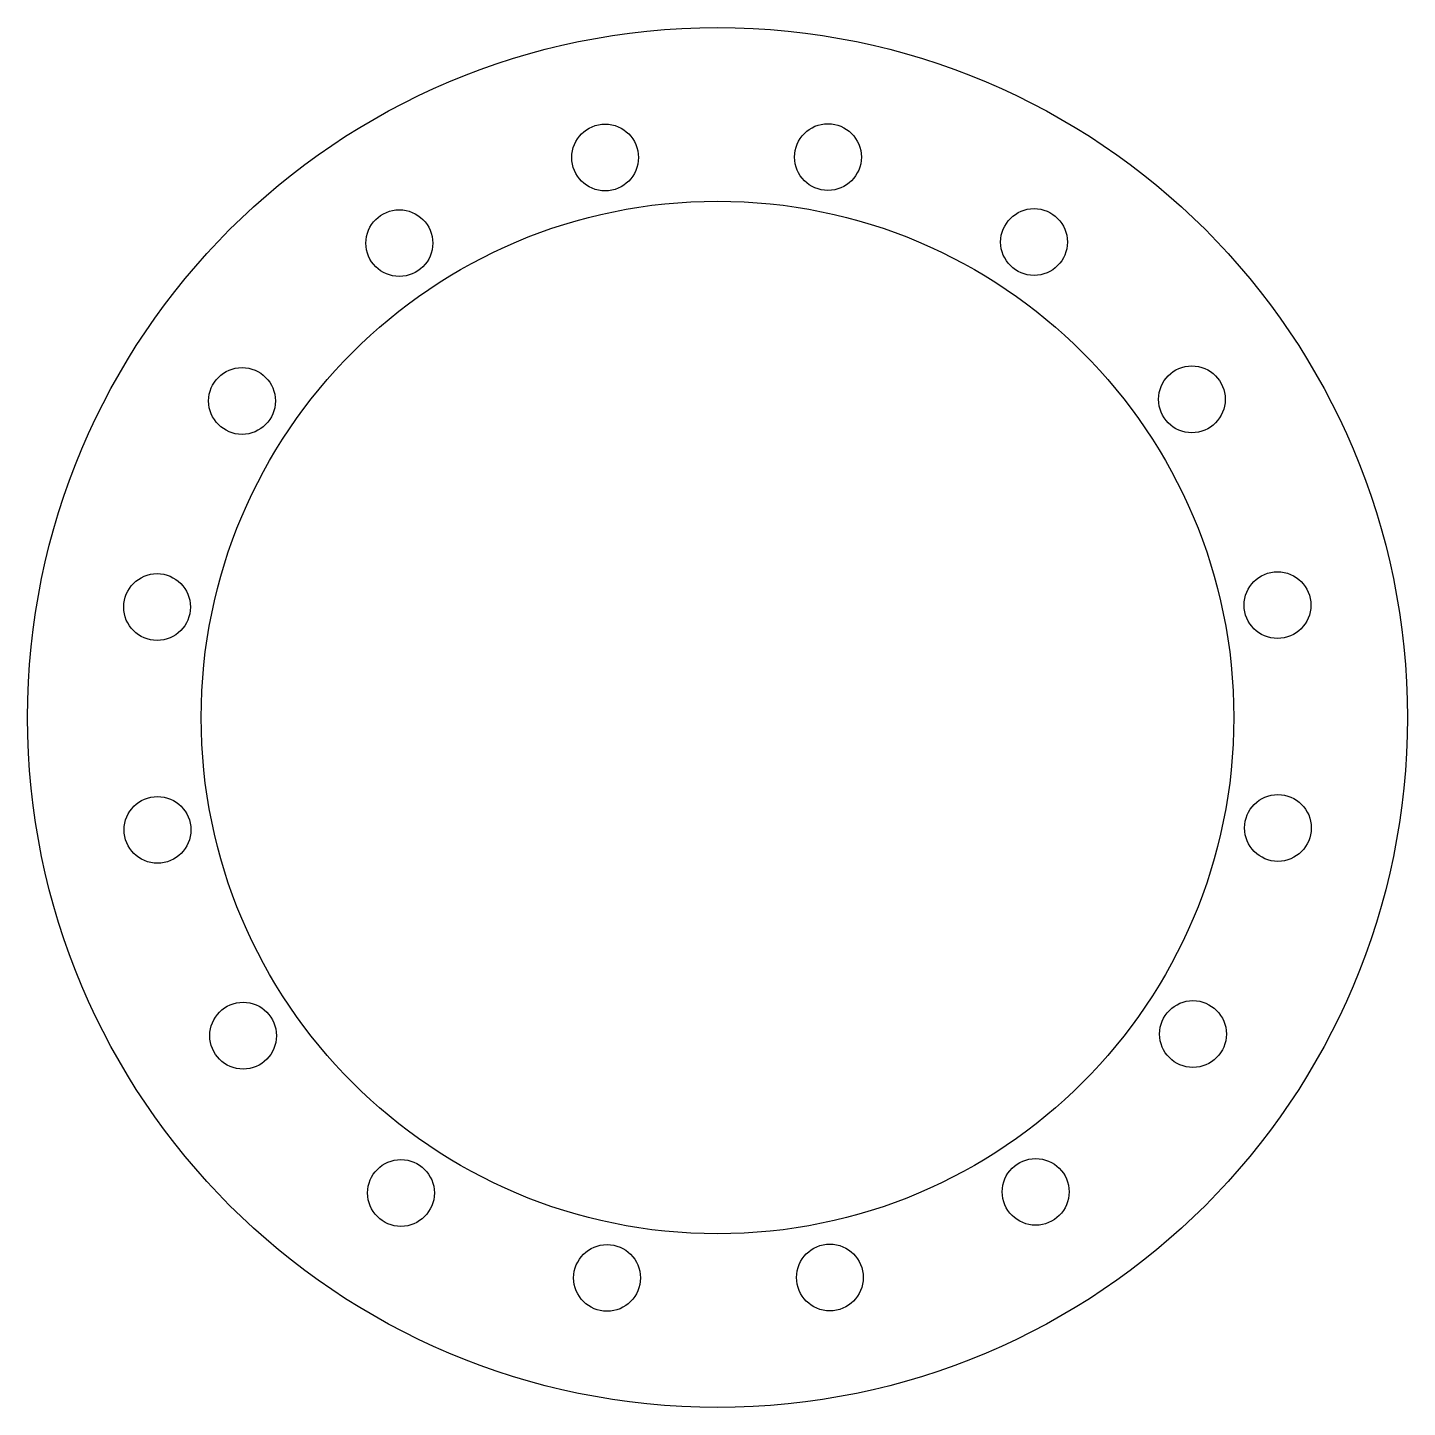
# Model space of a CAD drawing. Header units: millimetres. Extents: x -46.5 to 46.5, y -46.5 to 46.5.
import ezdxf

# ---------------------------------------------------------------- set-up
doc = ezdxf.new("R2010")
doc.units = ezdxf.units.MM
for name, color, linetype in [('CUT_BOLT', 2, 'Continuous'), ('CUT_CENTER', 3, 'Continuous'), ('CUT_OUTLINE', 7, 'Continuous')]:
    doc.layers.add(name, color=color, linetype=linetype)

msp = doc.modelspace()

# ---------------------------------------------------------------- linework, layer by layer
at = {"layer": 'CUT_BOLT'}
for centre in [(-7.576, 37.747), (7.446, 37.773), (-21.445, 31.975), (21.334, 32.048), (-32.048, 21.334), (31.975, 21.445), (-37.773, 7.446), (37.747, 7.576), (-37.747, -7.576), (37.773, -7.446), (-31.975, -21.445), (32.048, -21.334), (21.445, -31.975), (-21.334, -32.048), (-7.446, -37.773), (7.576, -37.747)]:
    msp.add_circle(centre, 2.25, dxfattribs=at)
at = {"layer": 'CUT_CENTER'}
msp.add_circle((0, 0), 34.8, dxfattribs=at)
at = {"layer": 'CUT_OUTLINE'}
msp.add_circle((0, 0), 46.5, dxfattribs=at)

doc.saveas('drawing.dxf')
